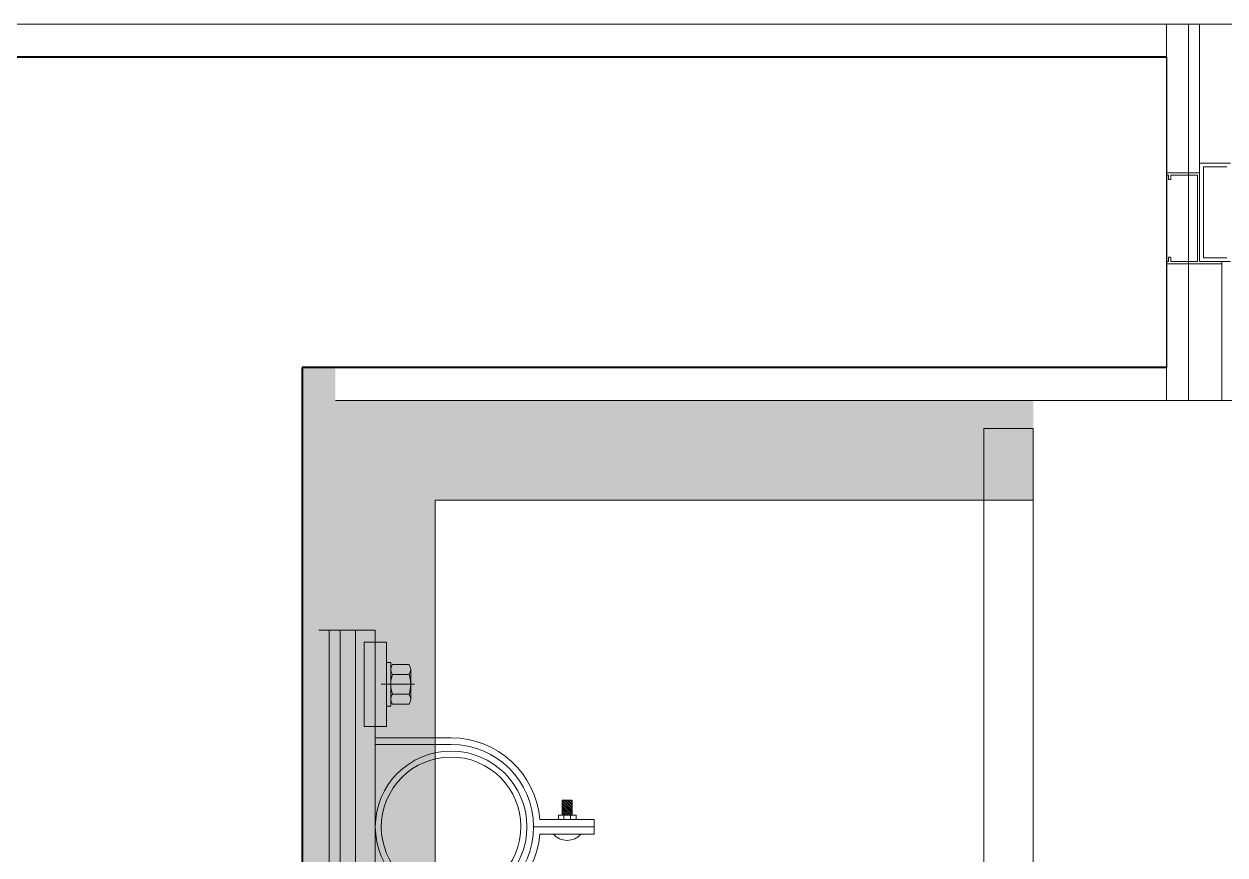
# Model space of a CAD drawing. Extents: x -14.2 to 52.3, y 2.5 to 90.9.
# Drawn here: x 11.617 to 12.159, y 19.509 to 19.884 of the extents above; entities that cross this region are included whole.
import ezdxf

# ---------------------------------------------------------------- set-up
doc = ezdxf.new("R2010")
doc.units = 0
doc.layers.add('limpo_PINI-PSG-PE-0102-LAZ-R00$0$0-8', color=7, linetype='Continuous', lineweight=5, true_color=0x999999)
for name, color, linetype, lineweight in [('limpo_PINI-PSG-PE-0102-LAZ-R00$0$A-DETL-GENF', 1, 'Continuous', 5), ('limpo_PINI-PSG-PE-0102-LAZ-R00$0$A-DOOR', 31, 'Continuous', 5), ('limpo_PINI-PSG-PE-0102-LAZ-R00$0$A-WALL', 1, 'Continuous', 5), ('limpo_PINI-PSG-PE-0102-LAZ-R00$0$A-WALL-FNSH', 1, 'Continuous', 40), ('limpo_PINI-PSG-PE-0102-LAZ-R00$0$ARQ', 235, 'Continuous', 5), ('limpo_PINI-PSG-PE-0102-LAZ-R00$0$PNIN-HID-PL-0009-LAZ-R00_dwg', 8, 'Continuous', 5), ('limpo_PINI-PSG-PE-0102-LAZ-R00$0$S-BEAM', 12, 'Continuous', 5)]:
    doc.layers.add(name, color=color, linetype=linetype, lineweight=lineweight)
doc.layers.add('limpo_PINI-PSG-PE-0102-LAZ-R00$0$XR_ARQT', color=7, linetype='Continuous')
doc.layers.add('XR_ARQT', color=7, linetype='Continuous')

# ---------------------------------------------------------------- blocks, each defined once
blk = doc.blocks.new('limpo_PINI-PSG-PE-0102-LAZ-R00$0$LAZ GERAL - PNE_dwg-25011385-009 - PRE - PAV_ LAZER - GERAL')
at = {"layer": 'limpo_PINI-PSG-PE-0102-LAZ-R00$0$0-8'}
for p, q in [((-9.87277, -6.02936), (-9.87277, -5.21997)), ((-9.8678, -6.02936), (-9.8678, -5.21997)), ((-9.86086, -6.02936), (-9.86086, -5.21997)), ((-9.81774, -5.2686), (-9.85194, -5.2686)), ((-9.81774, -5.2716), (-9.85194, -5.2716)), ((-9.76762, -5.30353), (-9.76762, -5.29671)), ((-9.76303, -5.30166), (-9.76762, -5.29706)), ((-9.76303, -5.30254), (-9.76762, -5.29794)), ((-9.76303, -5.30298), (-9.76762, -5.29838)), ((-9.76336, -5.30353), (-9.76762, -5.29926)), ((-9.76303, -5.30034), (-9.76666, -5.29671)), ((-9.76303, -5.2999), (-9.76622, -5.29671)), ((-9.76303, -5.29902), (-9.76534, -5.29671)), ((-9.76303, -5.29858), (-9.7649, -5.29671)), ((-9.76303, -5.2977), (-9.76402, -5.29671)), ((-9.76303, -5.29726), (-9.76358, -5.29671)), ((-9.76468, -5.30353), (-9.76762, -5.30058)), ((-9.76512, -5.30353), (-9.76762, -5.30102)), ((-9.766, -5.30353), (-9.76762, -5.3019)), ((-9.76644, -5.30353), (-9.76762, -5.30234)), ((-9.76732, -5.30353), (-9.76762, -5.30322)), ((-9.76681, -5.30556), (-9.76681, -5.30353)), ((-9.78054, -5.3088), (-9.75322, -5.3088)), ((-9.77155, -5.31204), (-9.7591, -5.31204))]:
    blk.add_line(p, q, dxfattribs=at)
at = {"layer": 'limpo_PINI-PSG-PE-0102-LAZ-R00$0$0-8', "flags": 128}
for points in [[(-9.87745, -5.21997), (-9.85194, -5.21997), (-9.85194, -6.02936), (-9.87746, -6.02936)], [(-9.84694, -5.22546), (-9.85694, -5.22546), (-9.85694, -5.26346), (-9.84694, -5.26346), (-9.84694, -5.22546)], [(-9.84694, -5.23456), (-9.84496, -5.23456), (-9.84496, -5.25436), (-9.84694, -5.25436), (-9.84694, -5.23456), (-9.84496, -5.23456), (-9.84496, -5.25436), (-9.84694, -5.25436), (-9.84694, -5.23456)], [(-9.76385, -5.30556), (-9.7638, -5.30353), (-9.76762, -5.2997)], [(-9.76303, -5.30122), (-9.76754, -5.29671), (-9.76303, -5.29671), (-9.76303, -5.30353)], [(-9.77767, -5.31204), (-9.75322, -5.31204), (-9.75322, -5.30556), (-9.77767, -5.30556)], [(-9.76134, -5.30556), (-9.76134, -5.30353), (-9.76932, -5.30353), (-9.76932, -5.30556)]]:
    blk.add_lwpolyline(points, dxfattribs=at)
for points in [[(-9.84419, -5.23546), (-9.83673, -5.23546)], [(-9.84419, -5.23996), (-9.83673, -5.23996)], [(-9.83596, -5.25121), (-9.83596, -5.23771)], [(-9.83424, -5.24446), (-9.84931, -5.24446)], [(-9.84419, -5.24896), (-9.83673, -5.24896)], [(-9.84419, -5.25346), (-9.83673, -5.25346)]]:
    blk.add_lwpolyline(points, close=True, dxfattribs=at)
at = {"layer": 'limpo_PINI-PSG-PE-0102-LAZ-R00$0$0-8'}
for centre, major_axis, ratio, start_param, end_param in [((-9.8413, -5.23771), (0.00222, 0.00291), 0.999998, 1.561992, 2.884214), ((-9.8413, -5.23771), (0.00222, 0.00291), 0.999998, 1.561992, 2.884214), ((-9.83963, -5.23771), (-0.00212, 0.00299), 0.999999, 3.435563, 4.757785), ((-9.83963, -5.23771), (-0.00212, 0.00299), 0.999999, 3.435563, 4.757785), ((-9.83146, -5.24446), (-0.01243, 0.00528), 1, 0.061905, 0.741579), ((-9.83146, -5.24446), (-0.01243, 0.00528), 1, 0.061905, 0.741579), ((-9.84946, -5.24446), (0.0072, 0.01142), 1, 4.93517, 5.614844), ((-9.84946, -5.24446), (0.0072, 0.01142), 1, 4.93517, 5.614844), ((-9.8413, -5.25121), (0.00119, 0.00347), 1, 1.24025, 2.562472), ((-9.8413, -5.25121), (0.00119, 0.00347), 1, 1.24025, 2.562472), ((-9.83963, -5.25121), (0.00366, 0.00023), 0.999999, 5.559929, 6.882152), ((-9.83963, -5.25121), (0.00366, 0.00023), 0.999999, 5.559929, 6.882152), ((-9.81774, -5.3088), (-0.02955, 0.02726), 1, 3.967366, 5.457412), ((-9.81774, -5.3088), (-0.01424, 0.03437), 1, 2.748893, 5.890485), ((-9.81774, -5.3088), (0.0402, 0), 1, 4.712389, 6.202434), ((-9.76533, -5.30678), (-0.00739, 0.00343), 0.999999, 1.136192, 2.87461)]:
    blk.add_ellipse(centre, major_axis=major_axis, ratio=ratio, start_param=start_param, end_param=end_param, dxfattribs=at)
for major_axis in [(-0.0291, 0.01205), (0.0342, 0)]:
    blk.add_ellipse((-9.81774, -5.3088), major_axis=major_axis, ratio=1, dxfattribs=at)
blk = doc.blocks.new('limpo_PINI-PSG-PE-0102-LAZ-R00$0$PINI-EST-PE-1101-TQR-R20_rvt-1-5PPE_008_LAZER__P_A_0_09_')
at = {"layer": 'limpo_PINI-PSG-PE-0102-LAZ-R00$0$S-BEAM'}
h = blk.add_hatch(color=50, dxfattribs=at)
h.paths.add_polyline_path([(3460.39, -4455), (3670, -4455), (3670, -4410), (3354.99, -4410), (3354.99, -4395), (3339.99, -4395), (3339.99, -4455), (3399.99, -4455)])
h.paths.add_polyline_path([(1195, -4455), (3199.99, -4455), (3199.99, -4395), (2641.48, -4395), (2641.48, -4420), (1641.48, -4420), (1641.48, -4395), (1180, -4395), (1180, -4455)])
blk.add_hatch(color=50, dxfattribs=at).paths.add_polyline_path([(3399.99, -6490.4), (3399.99, -4455), (3339.99, -4455), (3339.99, -6490.4), (3354.99, -6490.4)])
at = {"layer": 'limpo_PINI-PSG-PE-0102-LAZ-R00$0$S-BEAM', "color": 55, "lineweight": 18}
for p, q in [((3399.99, -4455), (3670, -4455)), ((3399.99, -6490.4), (3399.99, -4455))]:
    blk.add_line(p, q, dxfattribs=at)
blk = doc.blocks.new('limpo_PINI-PSG-PE-0102-LAZ-R00$0$DAA_002_VEN_ABR_1FO - 0_60x2_10m-1765989-5PPE_008_LAZER__P_A_0_09_')
at = {"layer": 'limpo_PINI-PSG-PE-0102-LAZ-R00$0$A-DETL-GENF'}
for p, q in [((-300, 85), (-315, 85)), ((-300, 85), (-315, 85)), ((-315, 85), (-315, -85)), ((-300, 17.75), (-300, 85)), ((-300, 22.25), (-300, 85)), ((-286, 22.25), (-300, 22.25)), ((-290, -85), (-290, -22.25)), ((-290, -22.25), (-286, -22.25)), ((-290, -23.25), (-290, -85)), ((-290, -85), (-315, -85)), ((-315, -85), (-290, -85))]:
    blk.add_line(p, q, dxfattribs=at)
at = {"layer": 'limpo_PINI-PSG-PE-0102-LAZ-R00$0$A-DETL-GENF', "lineweight": 30}
blk.add_line((-315, 70), (-315, -70), dxfattribs=at)
at = {"layer": 'limpo_PINI-PSG-PE-0102-LAZ-R00$0$A-DETL-GENF', "lineweight": 15}
for p, q in [((-300, 22.25), (-300, -22.25)), ((-286, 22.25), (-300, 22.25)), ((-315, 17.75), (-315, 16.75)), ((-300, 17.75), (-315, 17.75)), ((-315, 16.75), (-314, 16.75)), ((-314, 16.75), (-314, 14.75)), ((-313, 14.75), (-313, 16.75)), ((-313, 16.75), (-301, 16.75)), ((-301, 16.75), (-301, -22.25)), ((-300, -22.25), (-300, 17.75)), ((-298.3, -20.55), (-298.3, 20.55)), ((-298.3, 20.55), (-287.7, 20.55)), ((-314, 14.75), (-313, 14.75)), ((-314, -20.25), (-313, -20.25)), ((-314, -22.25), (-314, -20.25)), ((-313, -20.25), (-313, -22.25)), ((-287.7, -20.55), (-298.3, -20.55)), ((-315, -22.25), (-314, -22.25)), ((-315, -22.25), (-315, -23.25)), ((-315, -23.25), (-290, -23.25)), ((-301, -22.25), (-313, -22.25)), ((-300, -22.25), (-286, -22.25)), ((-290, -22.25), (-300, -22.25)), ((-290, -23.25), (-290, -22.25))]:
    blk.add_line(p, q, dxfattribs=at)
at = {"layer": 'limpo_PINI-PSG-PE-0102-LAZ-R00$0$A-DOOR'}
for p, q in [((-305, 85), (-305, -85)), ((305, 85), (-305, 85)), ((-305, 85), (-305, -85)), ((305, 85), (-305, 85)), ((-305, -85), (305, -85)), ((-305, -85), (305, -85))]:
    blk.add_line(p, q, dxfattribs=at)
blk = doc.blocks.new('limpo_PINI-PSG-PE-0102-LAZ-R00$0$PNIN-HID-PL-0009-LAZ-R00_dwg-3604853-5PPE_008_LAZER__P_A_0_09_')
at = {"layer": 'limpo_PINI-PSG-PE-0102-LAZ-R00$0$ARQ', "color": 9, "flags": 128}
blk.add_lwpolyline([(21682.57, 13927.11), (21704.73, 13927.11), (21704.73, 13010.85), (21682.57, 13010.85)], close=True, dxfattribs=at)
blk = doc.blocks.new('limpo_PINI-PSG-PE-0102-LAZ-R00$0$A$C745163c0')
at = {"layer": 'limpo_PINI-PSG-PE-0102-LAZ-R00$0$A-WALL', "color": 170, "lineweight": 40}
for p, q in [((-1950, -1740), (-3038.52, -1740)), ((-2340.02, -1880), (-2340.02, -3990.4)), ((-1950, -1880), (-2340.02, -1880))]:
    blk.add_line(p, q, dxfattribs=at)
at = {"layer": 'limpo_PINI-PSG-PE-0102-LAZ-R00$0$A-WALL-FNSH', "lineweight": 5}
for p, q in [((-1950, -1725), (-3038.52, -1725)), ((-2325.02, -1895), (-1950, -1895))]:
    blk.add_line(p, q, dxfattribs=at)
at = {"lineweight": 5}
blk.add_blockref('limpo_PINI-PSG-PE-0102-LAZ-R00$0$PINI-EST-PE-1101-TQR-R20_rvt-1-5PPE_008_LAZER__P_A_0_09_', (-5680, 2515), dxfattribs=at)
at = {"layer": 'limpo_PINI-PSG-PE-0102-LAZ-R00$0$A-DOOR'}
blk.add_blockref('limpo_PINI-PSG-PE-0102-LAZ-R00$0$DAA_002_VEN_ABR_1FO - 0_60x2_10m-1765989-5PPE_008_LAZER__P_A_0_09_', (-1635, -1810), dxfattribs=at)
at = {"layer": 'limpo_PINI-PSG-PE-0102-LAZ-R00$0$PNIN-HID-PL-0009-LAZ-R00_dwg', "color": 9}
blk.add_blockref('limpo_PINI-PSG-PE-0102-LAZ-R00$0$PNIN-HID-PL-0009-LAZ-R00_dwg-3604853-5PPE_008_LAZER__P_A_0_09_', (-23714.89, -15834.72), dxfattribs=at)
blk = doc.blocks.new('limpo_PINI-PSG-PE-0102-LAZ-R00')
at = {"layer": 'limpo_PINI-PSG-PE-0102-LAZ-R00$0$XR_ARQT', "xscale": 0.001000000000038553, "yscale": 0.001000000000038553, "zscale": 0.001000000000038553}
blk.add_blockref('limpo_PINI-PSG-PE-0102-LAZ-R00$0$A$C745163c0', (14.12396, 21.59203), dxfattribs=at)
at = {"layer": 'limpo_PINI-PSG-PE-0102-LAZ-R00$0$XR_ARQT'}
blk.add_blockref('limpo_PINI-PSG-PE-0102-LAZ-R00$0$LAZ GERAL - PNE_dwg-25011385-009 - PRE - PAV_ LAZER - GERAL', (21.66891, 24.81343), dxfattribs=at)

msp = doc.modelspace()

# ---------------------------------------------------------------- block references
at = {"layer": 'XR_ARQT'}
msp.add_blockref('limpo_PINI-PSG-PE-0102-LAZ-R00', (-0.04177, 0.01702), dxfattribs=at)

doc.saveas('drawing.dxf')
